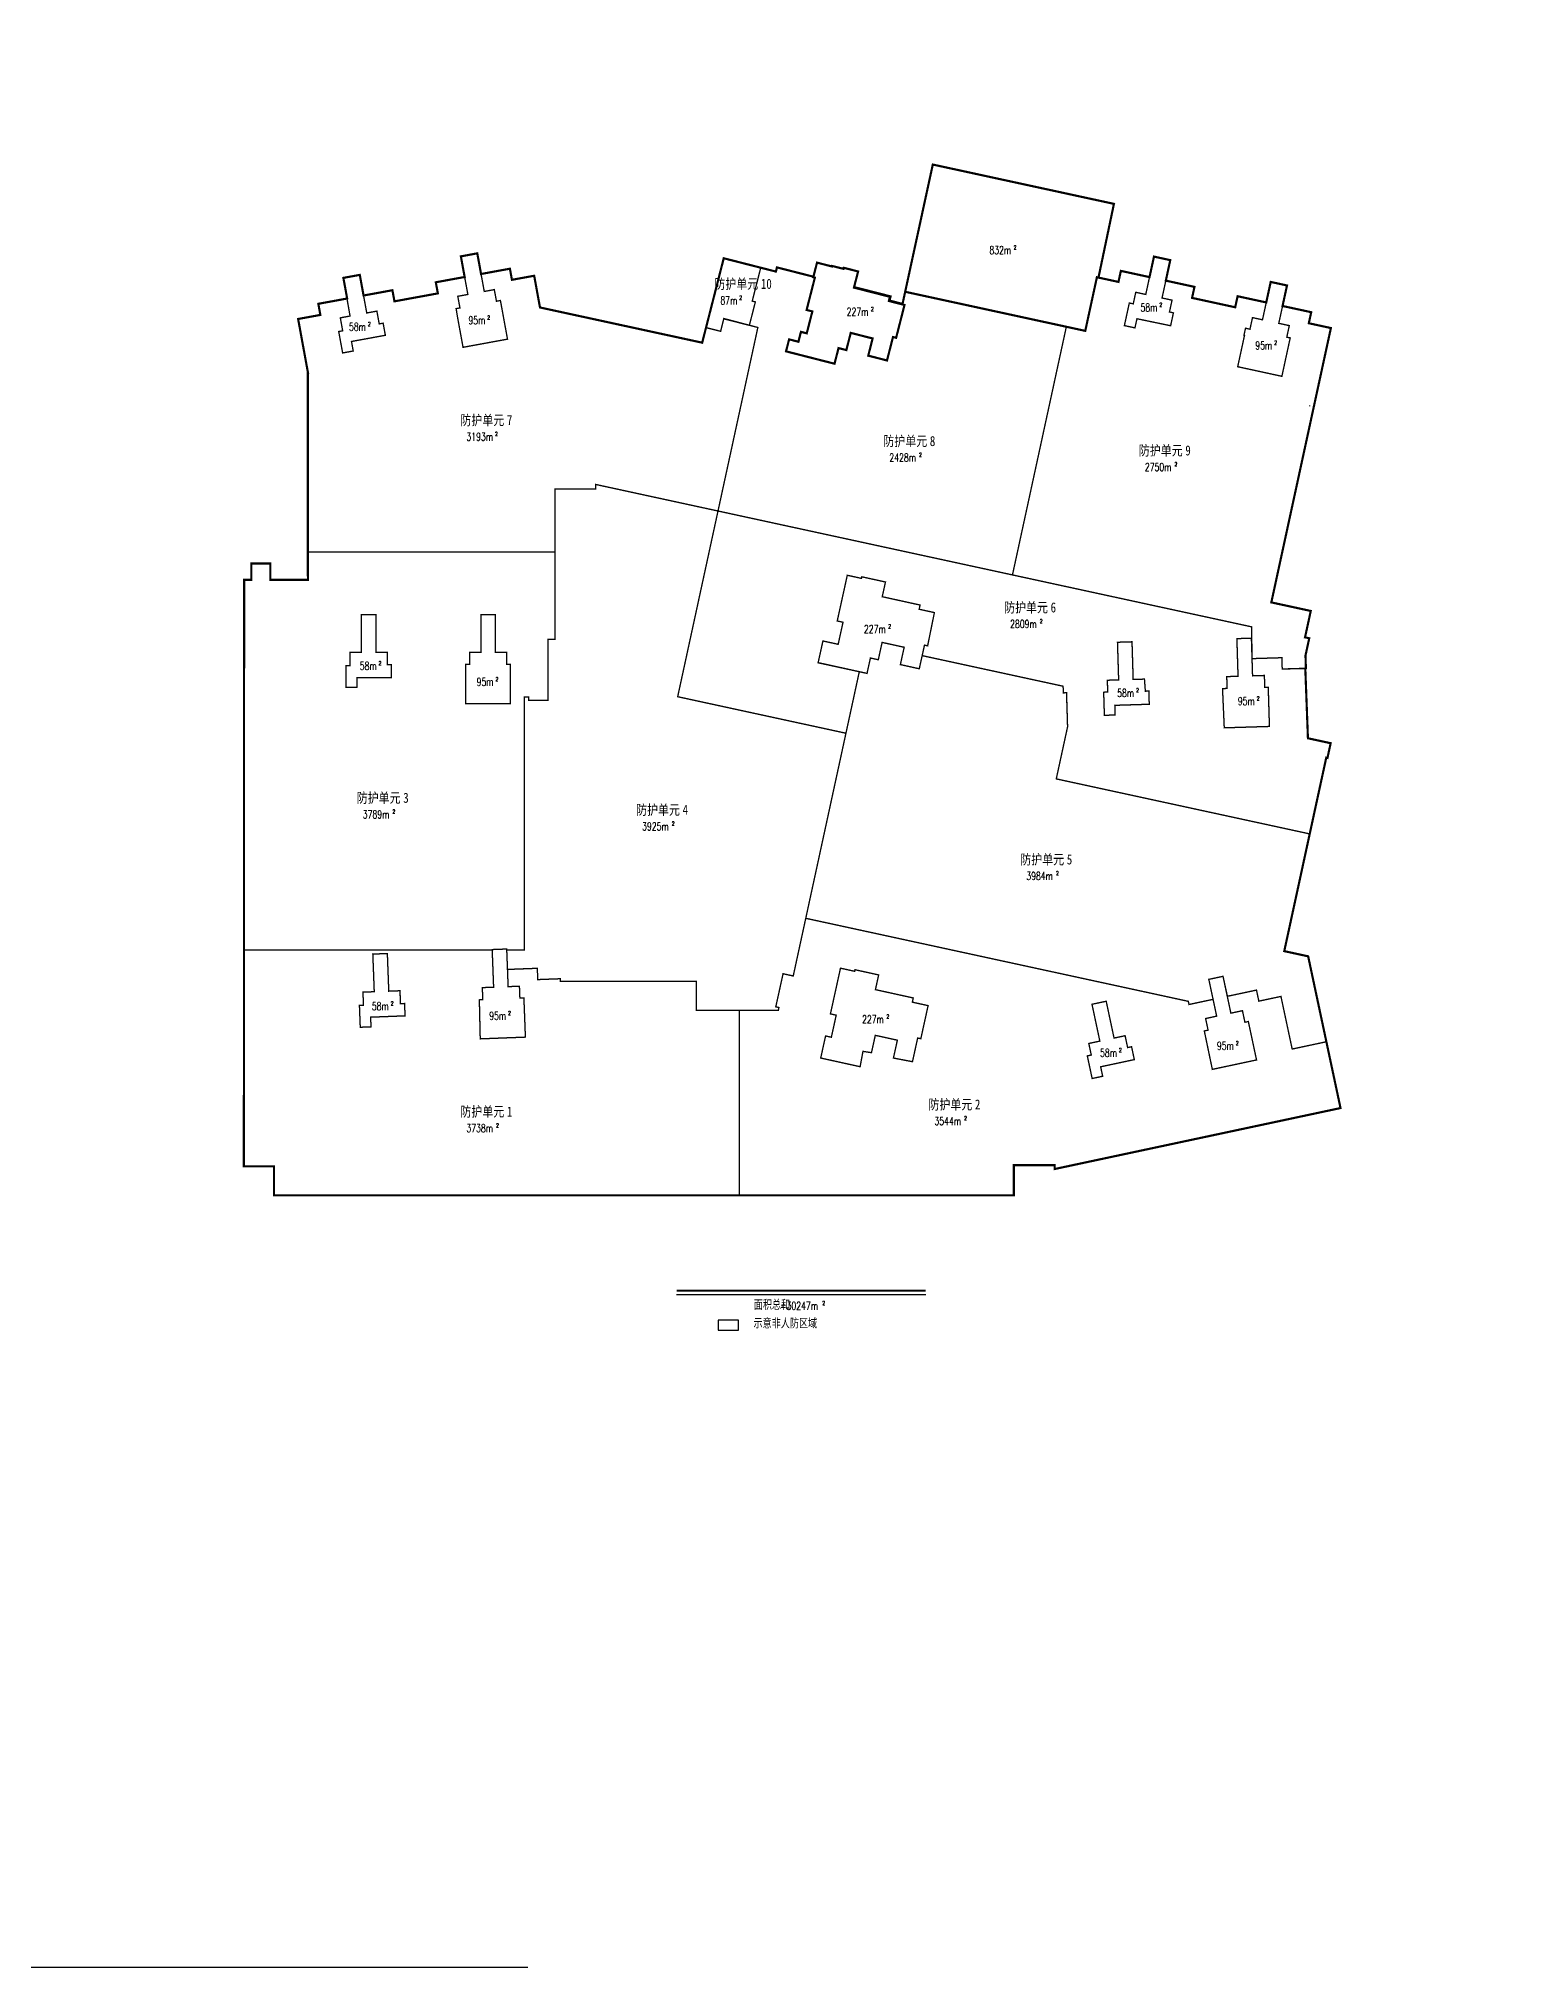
# Model space of a CAD drawing. Extents: x 791398 to 2325386, y -987887 to -518217.
# Drawn here: x 1756015 to 2031232, y -987887 to -629371 of the extents above; entities that cross this region are included whole.
import ezdxf

# ---------------------------------------------------------------- set-up
doc = ezdxf.new("R2010")
doc.units = 0
doc.header["$LTSCALE"] = 1000
doc.header["$MEASUREMENT"] = 0
doc.layers.add('__0', color=7, linetype='Continuous', true_color=0xffffff)
for name, color, linetype in [('E-EP', 6, 'Continuous'), ('road', 7, 'Continuous'), ('zs防护分区', 6, 'Continuous')]:
    doc.layers.add(name, color=color, linetype=linetype)
doc.styles.add('-黑体', font='simhei.ttf', dxfattribs={"width": 0.8})
doc.styles.add('_TCH_DIM', font='SIMPLEX', dxfattribs={"bigfont": 'GBCBIG'})
doc.styles.add('_TCH_SPACE', font='SIMPLEX', dxfattribs={"bigfont": 'GBCBIG'})

# ---------------------------------------------------------------- blocks, each defined once
blk = doc.blocks.new('fhfq')
at = {"layer": 'zs防护分区'}
blk.add_line((-748, -15010), (-749, -14910), dxfattribs=at)
for points, const_width in [([(-78263, -10200), (-78750, -10200), (-78750, 14000), (-44301, 14000), (-44201, 0), (-44500, -35), (-44500, -10100), (-44500, -10200)], 400), ([(20646, -115020), (16100, -115020), (16100, -78220), (16328, -78220), (16328, -75420), (12007, -75420), (8777, -62850), (8876, -62790), (8300, -60478), (8300, -57200), (7500, -57200), (7500, -52183), (0, -52183), (0, 0), (-4200, 0), (-4200, 2100), (-9650, 2100), (-9650, 6000), (-12750, 6000), (-12750, 2100), (-18200, 2100), (-18200, 0), (-26400, 0), (-26400, 2100), (-31850, 2100), (-31850, 6000), (-34950, 6000), (-34950, 2100), (-40400, 2100), (-40400, 0), (-44500, 0), (-44500, -10200), (-78750, -10200), (-78750, -12506), (-81245, -12416), (-81216, -11616), (-88211, -11363), (-88103, -8365), (-90851, -8266), (-90858, -8466), (-93007, -8388), (-93011, -8488), (-95909, -8383), (-96006, -11081), (-103002, -10828), (-103031, -11628), (-113024, -11266), (-113609, -27450), (-144456, -27450), (-146763, -21916), (-150640, -23532), (-151448, -21594), (-156478, -23691), (-157979, -20091), (-160840, -21284), (-159340, -24884), (-164370, -26981), (-163562, -28920), (-171130, -32075), (-171938, -30137), (-176969, -32234), (-178469, -28634), (-181331, -29827), (-179830, -33427), (-184860, -35524), (-184052, -37462), (-187929, -39079), (-184004, -48493), (-184023, -48501), (-175866, -86073), (-182707, -87558), (-183354, -84577), (-186774, -85320), (-186127, -88300), (-187450, -88588), (-164369, -195123), (-158897, -193935), (-157751, -199212), (-23381, -170041), (-24569, -164568), (-17142, -162956), (-16993, -163641), (32506, -141303)], 400), ([(-40400, 2100), (-34950, 2100), (-34950, 6000), (-31850, 6000), (-31850, 2100), (-26400, 2100), (-26400, 0), (-18200, 0), (-18200, 2100), (-12750, 2100), (-12750, 6000), (-9650, 6000), (-9650, 2100), (-4200, 2100), (-4200, 0), (0, 0), (0, -52183), (7500, -52183), (7500, -57200), (8300, -57200), (8300, -60478), (8876, -62790), (4606, -63854), (4099, -61816), (-1287, -63157), (-2620, -57400), (-48100, -57400), (-48100, -10200), (-44500, -10200), (-44500, 21), (-44201, 0), (-40400, 0)], 250), ([(-34950, 1800), (-34950, -1200), (-36850, -1200), (-36850, -3400), (-37600, -3400), (-37600, -7700), (-35600, -7700), (-35587, -5959), (-29200, -5900), (-29200, -3450), (-29950, -3450), (-29950, -1200), (-31856, -1200), (-31850, -1000), (-31850, 6000), (-34950, 6000)], 250), ([(-103031, -11628), (-103002, -10828), (-96006, -11081), (-95909, -8383), (-93011, -8488), (-93007, -8388), (-90858, -8466), (-90851, -8266), (-88103, -8365), (-88211, -11363), (-81216, -11616), (-81245, -12416), (-78750, -12506), (-78750, -10200), (-48100, -10200), (-48100, -57400), (-104100, -57400), (-104100, -22496), (-105723, -22424), (-105560, -17940), (-106160, -17919), (-105929, -11523)], 250), ([(-95909, -8383), (-96010, -11181), (-95710, -11192), (-95934, -17388), (-94835, -17428), (-94987, -21625), (-96100, -21585), (-96169, -23483), (-97954, -23418), (-98037, -25717), (-88743, -26054), (-88634, -23056), (-87135, -23110), (-87016, -19812), (-82819, -19964), (-82938, -23262), (-79340, -23392), (-79178, -18895), (-78578, -18916), (-78360, -12890), (-78350, -12621), (-81348, -12512), (-81319, -11713), (-88212, -11463), (-88100, -8365), (-90851, -8266), (-90858, -8466), (-93007, -8388), (-93011, -8488)], 400), ([(-113024, -11266), (-105929, -11523), (-106160, -17919), (-105560, -17940), (-105723, -22437), (-110636, -22260), (-110707, -24659), (-113505, -24558)], 250), ([(-176969, -80991), (-132114, -71253), (-134597, -59820), (-127170, -58207), (-127345, -57400), (-104100, -57400), (-104100, -22496), (-110635, -22207), (-110707, -24659), (-113505, -24558), (-113609, -27450), (-144456, -27450), (-146763, -21916), (-150640, -23532), (-151448, -21594), (-156478, -23691), (-157979, -20091), (-160840, -21284), (-159340, -24884), (-164370, -26981), (-163562, -28920), (-171130, -32075), (-171938, -30137), (-176969, -32234), (-178469, -28634), (-181331, -29827), (-179830, -33427), (-184860, -35524), (-184052, -37462), (-187929, -39079), (-184004, -48493), (-184023, -48501)], 250), ([(-160840, -21284), (-158070, -27930), (-159823, -28661), (-158977, -30692), (-159637, -30967), (-159130, -32272), (-156860, -37718), (-149107, -34486), (-151916, -27748), (-152608, -28036), (-153455, -26006), (-155211, -26738), (-157979, -20091)], 250), ([(-181331, -29827), (-178617, -36497), (-180314, -37204), (-179371, -39465), (-180063, -39754), (-178505, -43492), (-176659, -42722), (-177351, -41061), (-171444, -38598), (-172325, -36485), (-173008, -36770), (-173935, -34545), (-175706, -35283), (-178469, -28634)], 250), ([(-104100, -62601), (-104100, -92720), (-72100, -92720), (-72100, -138891), (-74036, -138885), (-74053, -145185), (-73453, -145187), (-73454, -145710), (-88336, -148941), (-89482, -143664), (-114192, -149029), (-114308, -148580), (-118358, -149621), (-118882, -147588), (-124257, -148970), (-125158, -145467), (-121985, -144778), (-131956, -98848), (-131175, -98678), (-131047, -99264), (-127529, -98501), (-129937, -87413), (-128666, -87137), (-134597, -59820), (-127170, -58207), (-127345, -57400), (-104100, -57400)], 250), ([(-96100, -57400), (-2620, -57400), (-1287, -63157), (4099, -61816), (4606, -63854), (8777, -62850), (12007, -75420), (16328, -75420), (16328, -78220), (16100, -78220), (16100, -92720), (-32100, -92720), (-32100, -82811), (-33633, -76675), (-34211, -76819), (-34509, -75620), (-61315, -75620), (-61309, -73619), (-60709, -73621), (-60793, -67320), (-63692, -67313), (-63690, -66513), (-70890, -66493), (-70883, -63693), (-75383, -63681), (-75383, -63981), (-78083, -63974), (-78090, -66474), (-78107, -72674), (-77007, -72677), (-77018, -76877), (-78118, -76874), (-79918, -76869), (-79930, -81020), (-72100, -81020), (-72100, -92720), (-104100, -92720), (-104100, -57400)], 250), ([(-4825, -60122), (-2205, -59470), (-513, -66262), (1622, -65731), (2153, -67865), (2784, -67708), (4548, -74792), (-3603, -76822), (-5464, -69763), (-4639, -69557), (-5171, -67422), (-3133, -66915)], 250), ([(-78083, -63974), (-75383, -63981), (-75383, -63681), (-70883, -63693), (-70890, -66493), (-63690, -66513), (-63692, -67313), (-60793, -67320), (-60709, -73621), (-61309, -73619), (-61322, -78119), (-64922, -78109), (-64913, -74809), (-69113, -74798), (-69122, -78098), (-70622, -78094), (-70630, -81020), (-79930, -80995), (-79918, -76869), (-77018, -76877), (-77007, -72677), (-78107, -72674)], 250), ([(-26367, -65488), (-23747, -64835), (-22055, -71628), (-20017, -71120), (-19377, -73279), (-18746, -73122), (-18154, -75499), (-24363, -77049), (-23929, -78793), (-25870, -79276), (-26909, -75104), (-26181, -74922), (-26713, -72788), (-24675, -72280)], 250), ([(-172899, -155831), (-127798, -146040), (-127818, -145962), (-125203, -145290), (-125158, -145467), (-121985, -144778), (-131956, -98848), (-131175, -98678), (-131047, -99264), (-127529, -98501), (-129937, -87413), (-128666, -87137), (-132114, -71253), (-176969, -80991), (-175866, -86073), (-182707, -87558), (-183354, -84577), (-186774, -85320), (-186127, -88300), (-187398, -88576)], 250), ([(-143069, -85604), (-140431, -85031), (-138946, -91872), (-136893, -91426), (-136427, -93576), (-135791, -93438), (-134243, -100572), (-142354, -102333), (-143902, -95199), (-143170, -95040), (-143636, -92890), (-141584, -92445)], 250), ([(-164685, -104111), (-165544, -100153), (-164811, -99994), (-165331, -97600), (-163279, -97154), (-164764, -90314), (-162125, -89741), (-160640, -96582), (-158588, -96136), (-158111, -98335), (-157378, -98176), (-156858, -100570), (-163112, -101928), (-162741, -103638)], 250), ([(-73454, -145710), (-73453, -145187), (-74053, -145185), (-74036, -138885), (-72100, -138891), (-72100, -127920), (658, -127920), (904, -128466), (5074, -126584), (3511, -123120), (5972, -122010), (7554, -125464), (12593, -123190), (13457, -125104), (17285, -123377), (21399, -132492), (27141, -129900), (27324, -129818), (32506, -141303), (-16993, -163641), (-17142, -162956), (-24569, -164568), (-23381, -170041), (-73220, -180861), (-80518, -147244)], 250), ([(6386, -129491), (4476, -130364), (5381, -132370), (4727, -132665), (7700, -139332), (15356, -135877), (12354, -129223), (11761, -129490), (10856, -127485), (8851, -128390), (5972, -122010), (3511, -123120)], 250), ([(-16724, -132252), (-14263, -131141), (-11384, -137522), (-9470, -136658), (-8544, -138709), (-7861, -138400), (-6853, -140633), (-12686, -143266), (-11946, -144906), (-13769, -145729), (-15538, -141810), (-14854, -141501), (-15759, -139496), (-13845, -138632)], 250), ([(-63827, -135613), (-61127, -135620), (-61126, -135320), (-58926, -135326), (-56626, -135332), (-56634, -138132), (-49434, -138152), (-49436, -138952), (-46436, -138960), (-46453, -145260), (-47053, -145258), (-47065, -149758), (-50665, -149849), (-50656, -146449), (-54856, -146437), (-54865, -149737), (-56465, -149833), (-56373, -152733), (-63873, -152713), (-63862, -148513), (-62762, -148516), (-62750, -144316), (-63850, -144313)], 250), ([(-124063, -148920), (-118882, -147588), (-118358, -149621), (-114291, -148575), (-114192, -149029), (-89482, -143664), (-88336, -148941), (-80518, -147244), (-73220, -180861), (-157751, -199212), (-158897, -193935), (-164369, -195123), (-172883, -155828), (-127798, -146040), (-127818, -145962), (-125203, -145290), (-124257, -148970)], 250), ([(-126872, -149642), (-126075, -152742), (-128108, -153265), (-127548, -155444), (-128168, -155603), (-126468, -162652), (-118333, -160560), (-120151, -153490), (-120878, -153677), (-121426, -151546), (-123460, -152069), (-125203, -145290), (-127818, -145962)], 250), ([(-149318, -151492), (-147575, -158271), (-149609, -158794), (-148998, -161167), (-149725, -161354), (-148716, -165276), (-146779, -164778), (-147227, -163035), (-141029, -161441), (-141602, -159215), (-141602, -159215), (-142371, -159393), (-142926, -157076), (-144960, -157599), (-146703, -150819)], 250)]:
    blk.add_lwpolyline(points, close=True, dxfattribs=dict(at, const_width=const_width))
at = {"layer": 'zs防护分区', "const_width": 250}
for points in [[(-12750, 1800), (-12750, -1200), (-14650, -1200), (-14650, -3400), (-15500, -3400), (-15500, -4800), (-15400, -4800), (-15400, -10700), (-7000, -10700), (-7000, -3400), (-7650, -3400), (-7650, -1200), (-9650, -1200), (-9650, 6000), (-12750, 6000), (-12750, 1800)], [(-72100, -87320), (-72100, -81020), (-70630, -81020), (-70622, -78094), (-69122, -78098), (-69113, -74798), (-64913, -74809), (-64922, -78109), (-61322, -78119), (-61315, -75620), (-34509, -75620), (-34211, -76819), (-33629, -76674), (-32100, -82811)]]:
    blk.add_lwpolyline(points, dxfattribs=at)
at = {"layer": 'zs防护分区'}
for s, height, style, width, p in [('832m', 1487.5, '_TCH_DIM', 0.705882, (-64939, -39)), ('2', 744, '_TCH_DIM', 0.705882, (-60727, 1770)), ('58m', 1487.5, '_TCH_DIM', 0.705882, (-35232, -4508)), ('2', 744, '_TCH_DIM', 0.705882, (-31997, -2911)), ('95m', 1487.5, '_TCH_DIM', 0.705882, (-12890, -6861)), ('2', 744, '_TCH_DIM', 0.705882, (-9655, -5263)), ('防护单元', 1867.1, '-黑体', 0.8, (-113522, -17192)), ('10', 1867.1, '-黑体', 0.8, (-105078, -15359)), ('2', 744, '_TCH_DIM', 0.705882, (-84224, -15049)), ('2', 744, '_TCH_DIM', 0.705882, (-108582, -18182)), ('227m', 1487.5, '_TCH_DIM', 0.705882, (-88436, -16859)), ('87m', 1487.5, '_TCH_DIM', 0.705882, (-111816, -19780)), ('防护单元', 1867.1, '-黑体', 0.8, (-29861, -30718)), ('9', 1867, '-黑体', 0.8, (-21416, -28884)), ('95m', 1487.5, '_TCH_DIM', 0.705882, (-156801, -33317)), ('2', 744, '_TCH_DIM', 0.705882, (-153566, -31719)), ('2750m', 1487.5, '_TCH_DIM', 0.705882, (-28155, -33306)), ('2', 744, '_TCH_DIM', 0.705882, (-22966, -31284)), ('防护单元', 1867.1, '-黑体', 0.8, (-76631, -39083)), ('8', 1867, '-黑体', 0.8, (-68187, -37249)), ('58m', 1487.5, '_TCH_DIM', 0.705882, (-178232, -39209)), ('2', 744, '_TCH_DIM', 0.705882, (-174997, -37612)), ('2', 744, '_TCH_DIM', 0.705882, (-69736, -39649)), ('2428m', 1487.5, '_TCH_DIM', 0.705882, (-74925, -41671)), ('防护单元', 1867.1, '-黑体', 0.8, (-154275, -51961)), ('7', 1867, '-黑体', 0.8, (-145831, -50128)), ('3193m', 1487.5, '_TCH_DIM', 0.705882, (-152569, -54549)), ('2', 744, '_TCH_DIM', 0.705882, (-147576, -52570)), ('6', 1867, '-黑体', 0.8, (-39692, -62709)), ('防护单元', 1867.1, '-黑体', 0.8, (-48137, -64543)), ('2', 744, '_TCH_DIM', 0.705882, (-41242, -65109)), ('2809m', 1487.5, '_TCH_DIM', 0.705882, (-46431, -67131)), ('2', 744, '_TCH_DIM', 0.705882, (-68569, -72009)), ('95m', 1487.5, '_TCH_DIM', 0.705882, (-2032, -72162)), ('2', 744, '_TCH_DIM', 0.705882, (1202, -70564)), ('227m', 1487.5, '_TCH_DIM', 0.705882, (-72781, -73818)), ('58m', 1487.5, '_TCH_DIM', 0.705882, (-24274, -75443)), ('2', 744, '_TCH_DIM', 0.705882, (-21039, -73845)), ('2', 744, '_TCH_DIM', 0.705882, (-137808, -97085)), ('58m', 1487.5, '_TCH_DIM', 0.705882, (-162905, -100398)), ('2', 744, '_TCH_DIM', 0.705882, (-159670, -98800)), ('95m', 1487.5, '_TCH_DIM', 0.705882, (-141043, -98683)), ('防护单元', 1867.1, '-黑体', 0.8, (-35261, -109678)), ('5', 1867, '-黑体', 0.8, (-26816, -107845)), ('3984m', 1487.5, '_TCH_DIM', 0.705882, (-33555, -112266)), ('2', 744, '_TCH_DIM', 0.705882, (-28366, -110244)), ('防护单元', 1867.1, '-黑体', 0.8, (-106996, -115814)), ('4', 1867, '-黑体', 0.8, (-98551, -113981)), ('3925m', 1487.5, '_TCH_DIM', 0.705882, (-105290, -118402)), ('2', 744, '_TCH_DIM', 0.705882, (-100100, -116380)), ('防护单元', 1867.1, '-黑体', 0.8, (-158206, -124647)), ('3', 1867, '-黑体', 0.8, (-149761, -122814)), ('3789m', 1487.5, '_TCH_DIM', 0.705882, (-156500, -127235)), ('2', 744, '_TCH_DIM', 0.705882, (-151311, -125213)), ('95m', 1487.5, '_TCH_DIM', 0.705882, (7766, -135600)), ('2', 744, '_TCH_DIM', 0.705882, (11001, -134003)), ('58m', 1487.5, '_TCH_DIM', 0.705882, (-13191, -141479)), ('2', 744, '_TCH_DIM', 0.705882, (-9956, -139881)), ('227m', 1487.5, '_TCH_DIM', 0.705882, (-57728, -144777)), ('2', 744, '_TCH_DIM', 0.705882, (-53516, -142967)), ('2', 1867, '-黑体', 0.8, (-33841, -155974)), ('95m', 1487.5, '_TCH_DIM', 0.705882, (-125584, -158847)), ('2', 744, '_TCH_DIM', 0.705882, (-122350, -157250)), ('防护单元', 1867.1, '-黑体', 0.8, (-42285, -157807)), ('2', 744, '_TCH_DIM', 0.705882, (-35390, -158373)), ('58m', 1487.5, '_TCH_DIM', 0.705882, (-147288, -161719)), ('2', 744, '_TCH_DIM', 0.705882, (-144054, -160121)), ('3544m', 1487.5, '_TCH_DIM', 0.705882, (-40579, -160395)), ('防护单元', 1867.1, '-黑体', 0.8, (-127008, -177559)), ('1', 1867, '-黑体', 0.8, (-118564, -175726)), ('3738m', 1487.5, '_TCH_DIM', 0.705882, (-125303, -180147)), ('2', 744, '_TCH_DIM', 0.705882, (-120113, -178125))]:
    blk.add_text(s, height=height, rotation=12.24862, dxfattribs=dict(at, style=style, width=width)).set_placement(p)

msp = doc.modelspace()

# ---------------------------------------------------------------- linework, layer by layer
at = {"layer": '__0'}
msp.add_lwpolyline([(1882291, -869446), (1886113, -869446), (1886113, -867590), (1882291, -867590)], close=True, dxfattribs=at)
at = {"layer": 'road'}
msp.add_line((1846918, -987887), (791398, -987887), dxfattribs=at)
at = {"layer": 'zs防护分区', "const_width": 350}
msp.add_lwpolyline([(1874588, -862101), (1920883, -862101)], dxfattribs=at)
at = {"layer": 'zs防护分区'}
msp.add_lwpolyline([(1874588, -862801), (1920883, -862801)], dxfattribs=at)

# ---------------------------------------------------------------- block references
at = {"layer": 'E-EP', "rotation": 347.7513756326043}
msp.add_blockref('fhfq', (1996194, -683173), dxfattribs=at)

# ---------------------------------------------------------------- texts
at = {"layer": 'zs防护分区', "style": '_TCH_SPACE'}
for s, p in [('面积总和', (1888942, -865652)), ('示意非人防区域', (1888895, -869101))]:
    msp.add_text(s, height=1687.9, dxfattribs=at).set_placement(p)
at = {"layer": 'zs防护分区', "style": '_TCH_SPACE', "width": 0.705882}
for s, height, p in [('=30247m', 1487.5, (1893857, -865652)), ('2', 744, (1901657, -864777))]:
    msp.add_text(s, height=height, dxfattribs=at).set_placement(p)

doc.saveas('drawing.dxf')
